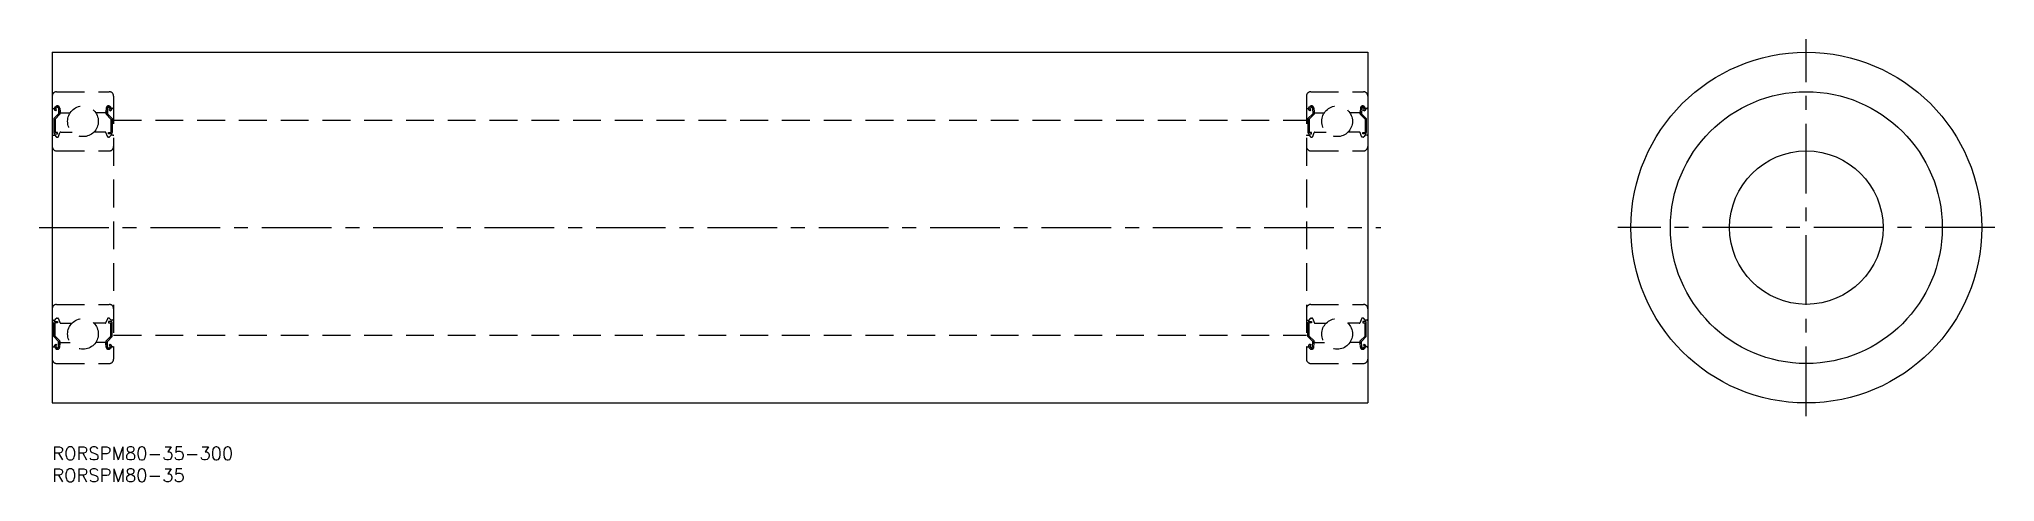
# Model space of a CAD drawing. Extents: x -3 to 443, y -8 to 93.
import ezdxf

# ---------------------------------------------------------------- set-up
doc = ezdxf.new("R2010")
doc.units = 0
doc.header["$LTSCALE"] = 0.5
doc.linetypes.add('CENTER', pattern=[50.8, 31.75, -6.35, 6.35, -6.35])
doc.linetypes.add('DASHED', pattern=[19.05, 12.7, -6.35])
for name, color, linetype in [('MSM_CENTER', 1, 'CENTER'), ('MSM_CONTINUOUS', 7, 'CONTINUOUS'), ('MSM_DASHED', 4, 'DASHED'), ('MSM_PART_NUMBER', 7, 'CONTINUOUS')]:
    doc.layers.add(name, color=color, linetype=linetype)
doc.styles.get("Standard").update_dxf_attribs({"font": 'txt.shx', "height": 3, "bigfont": 'bigfont.shx'})

# ---------------------------------------------------------------- blocks, each defined once
blk = doc.blocks.new('*U17')
at = {"layer": 'MSM_PART_NUMBER'}
blk.add_text('RORSPM80-35-300', height=3, dxfattribs=at).set_placement((0, -3))
blk = doc.blocks.new('*U18')
at = {"layer": 'MSM_PART_NUMBER'}
blk.add_text('RORSPM80-35', height=3, dxfattribs=at).set_placement((0, -8))

msp = doc.modelspace()

# ---------------------------------------------------------------- linework, layer by layer
at = {"layer": 'MSM_CENTER'}
for p, q in [((400, 7), (400, 93)), ((-3, 50), (303, 50)), ((443, 50), (357, 50))]:
    msp.add_line(p, q, dxfattribs=at)
at = {"layer": 'MSM_CONTINUOUS'}
for p, q in [((0, 90), (0, 10)), ((0, 90), (300, 90)), ((300, 90), (300, 10)), ((0, 10), (300, 10))]:
    msp.add_line(p, q, dxfattribs=at)
for radius in [40, 31, 17.5]:
    msp.add_circle((400, 50), radius, dxfattribs=at)
at = {"layer": 'MSM_DASHED'}
for p, q in [((1, 81), (13, 81)), ((287, 81), (299, 81)), ((0.2, 77.2), (0.5, 77.2)), ((1.44, 75.97), (0.34, 74.87)), ((0.5, 77.2), (0.73, 77.53)), ((0.82, 76.61), (0.57, 76.78)), ((1.74, 75.85), (0.64, 74.75)), ((0.75, 77.03), (0.98, 77.36)), ((0.99, 76.85), (0.75, 77.03)), ((0.82, 76.61), (0.99, 76.85)), ((1.4, 77.23), (1.44, 75.97)), ((1.69, 77.27), (1.77, 76.38)), ((1.74, 76.72), (1.74, 75.85)), ((1.97, 76.2), (4.09, 76.2)), ((12.03, 76.2), (9.91, 76.2)), ((12.31, 77.27), (12.23, 76.38)), ((12.26, 76.72), (12.26, 75.85)), ((12.26, 75.85), (13.36, 74.75)), ((12.6, 77.23), (12.56, 75.97)), ((12.56, 75.97), (13.66, 74.87)), ((13.01, 76.85), (13.25, 77.03)), ((13.18, 76.61), (13.01, 76.85)), ((13.25, 77.03), (13.02, 77.36)), ((13.18, 76.61), (13.43, 76.78)), ((13.5, 77.2), (13.27, 77.53)), ((13.8, 77.2), (13.5, 77.2)), ((14, 80), (14, 20)), ((286, 80), (286, 20)), ((286.2, 77.2), (286.5, 77.2)), ((287.44, 75.97), (286.34, 74.87)), ((286.5, 77.2), (286.73, 77.53)), ((286.82, 76.61), (286.57, 76.78)), ((287.74, 75.85), (286.64, 74.75)), ((286.75, 77.03), (286.98, 77.36)), ((286.99, 76.85), (286.75, 77.03)), ((286.82, 76.61), (286.99, 76.85)), ((287.4, 77.23), (287.44, 75.97)), ((287.69, 77.27), (287.77, 76.38)), ((287.74, 76.72), (287.74, 75.85)), ((287.97, 76.2), (290.09, 76.2)), ((298.03, 76.2), (295.91, 76.2)), ((298.31, 77.27), (298.23, 76.38)), ((298.26, 76.72), (298.26, 75.85)), ((298.26, 75.85), (299.36, 74.75)), ((298.6, 77.23), (298.56, 75.97)), ((298.56, 75.97), (299.66, 74.87)), ((299.01, 76.85), (299.25, 77.03)), ((299.18, 76.61), (299.01, 76.85)), ((299.25, 77.03), (299.02, 77.36)), ((299.18, 76.61), (299.43, 76.78)), ((299.5, 77.2), (299.27, 77.53)), ((299.8, 77.2), (299.5, 77.2)), ((0.34, 74.87), (0.34, 71.7)), ((0.64, 74.75), (0.64, 71.7)), ((1.16, 71.7), (0.64, 71.7)), ((0.64, 71.4), (1.16, 71.4)), ((1.16, 71.4), (1.16, 71.7)), ((1.43, 70.78), (1.76, 71.67)), ((1.95, 71.8), (4.5, 71.8)), ((12.05, 71.8), (9.5, 71.8)), ((12.57, 70.78), (12.24, 71.67)), ((12.84, 71.4), (12.84, 71.7)), ((12.84, 71.7), (13.36, 71.7)), ((13.36, 71.4), (12.84, 71.4)), ((13.36, 74.75), (13.36, 71.7)), ((13.66, 74.87), (13.66, 71.7)), ((14, 74.5), (286, 74.5)), ((286.34, 74.87), (286.34, 71.7)), ((286.64, 74.75), (286.64, 71.7)), ((287.16, 71.7), (286.64, 71.7)), ((286.64, 71.4), (287.16, 71.4)), ((287.16, 71.4), (287.16, 71.7)), ((287.43, 70.78), (287.76, 71.67)), ((287.95, 71.8), (290.5, 71.8)), ((298.05, 71.8), (295.5, 71.8)), ((298.57, 70.78), (298.24, 71.67)), ((298.84, 71.4), (298.84, 71.7)), ((298.84, 71.7), (299.36, 71.7)), ((299.36, 71.4), (298.84, 71.4)), ((299.36, 74.75), (299.36, 71.7)), ((299.66, 74.87), (299.66, 71.7)), ((0.2, 71.1), (0.6, 71.1)), ((0.6, 71.1), (0.92, 70.72)), ((1, 67.5), (13, 67.5)), ((1.07, 70.65), (1.25, 70.65)), ((12.93, 70.65), (12.75, 70.65)), ((13.4, 71.1), (13.08, 70.72)), ((13.8, 71.1), (13.4, 71.1)), ((286.2, 71.1), (286.6, 71.1)), ((286.6, 71.1), (286.92, 70.72)), ((287, 67.5), (299, 67.5)), ((287.07, 70.65), (287.25, 70.65)), ((298.93, 70.65), (298.75, 70.65)), ((299.4, 71.1), (299.08, 70.72)), ((299.8, 71.1), (299.4, 71.1)), ((1, 32.5), (13, 32.5)), ((287, 32.5), (299, 32.5)), ((0.2, 28.9), (0.6, 28.9)), ((0.34, 25.13), (0.34, 28.3)), ((0.6, 28.9), (0.92, 29.28)), ((0.64, 28.6), (1.16, 28.6)), ((0.64, 25.25), (0.64, 28.3)), ((1.16, 28.3), (0.64, 28.3)), ((1.07, 29.35), (1.25, 29.35)), ((1.16, 28.6), (1.16, 28.3)), ((1.43, 29.22), (1.76, 28.33)), ((1.95, 28.2), (4.5, 28.2)), ((12.05, 28.2), (9.5, 28.2)), ((12.57, 29.22), (12.24, 28.33)), ((12.93, 29.35), (12.75, 29.35)), ((12.84, 28.6), (12.84, 28.3)), ((13.36, 28.6), (12.84, 28.6)), ((12.84, 28.3), (13.36, 28.3)), ((13.4, 28.9), (13.08, 29.28)), ((13.36, 25.25), (13.36, 28.3)), ((13.8, 28.9), (13.4, 28.9)), ((13.66, 25.13), (13.66, 28.3)), ((286.2, 28.9), (286.6, 28.9)), ((286.34, 25.13), (286.34, 28.3)), ((286.6, 28.9), (286.92, 29.28)), ((286.64, 28.6), (287.16, 28.6)), ((286.64, 25.25), (286.64, 28.3)), ((287.16, 28.3), (286.64, 28.3)), ((287.07, 29.35), (287.25, 29.35)), ((287.16, 28.6), (287.16, 28.3)), ((287.43, 29.22), (287.76, 28.33)), ((287.95, 28.2), (290.5, 28.2)), ((298.05, 28.2), (295.5, 28.2)), ((298.57, 29.22), (298.24, 28.33)), ((298.93, 29.35), (298.75, 29.35)), ((298.84, 28.6), (298.84, 28.3)), ((299.36, 28.6), (298.84, 28.6)), ((298.84, 28.3), (299.36, 28.3)), ((299.4, 28.9), (299.08, 29.28)), ((299.36, 25.25), (299.36, 28.3)), ((299.8, 28.9), (299.4, 28.9)), ((299.66, 25.13), (299.66, 28.3)), ((0.2, 22.8), (0.5, 22.8)), ((1.44, 24.03), (0.34, 25.13)), ((0.5, 22.8), (0.73, 22.47)), ((0.82, 23.39), (0.57, 23.22)), ((1.74, 24.15), (0.64, 25.25)), ((0.99, 23.15), (0.75, 22.97)), ((0.75, 22.97), (0.98, 22.64)), ((0.82, 23.39), (0.99, 23.15)), ((1.4, 22.77), (1.44, 24.03)), ((1.69, 22.73), (1.77, 23.62)), ((1.74, 23.28), (1.74, 24.15)), ((1.97, 23.8), (4.09, 23.8)), ((12.03, 23.8), (9.91, 23.8)), ((12.31, 22.73), (12.23, 23.62)), ((12.26, 24.15), (13.36, 25.25)), ((12.26, 23.28), (12.26, 24.15)), ((12.56, 24.03), (13.66, 25.13)), ((12.6, 22.77), (12.56, 24.03)), ((13.18, 23.39), (13.01, 23.15)), ((13.01, 23.15), (13.25, 22.97)), ((13.25, 22.97), (13.02, 22.64)), ((13.18, 23.39), (13.43, 23.22)), ((13.5, 22.8), (13.27, 22.47)), ((13.8, 22.8), (13.5, 22.8)), ((14, 25.5), (286, 25.5)), ((286.2, 22.8), (286.5, 22.8)), ((287.44, 24.03), (286.34, 25.13)), ((286.5, 22.8), (286.73, 22.47)), ((286.82, 23.39), (286.57, 23.22)), ((287.74, 24.15), (286.64, 25.25)), ((286.99, 23.15), (286.75, 22.97)), ((286.75, 22.97), (286.98, 22.64)), ((286.82, 23.39), (286.99, 23.15)), ((287.4, 22.77), (287.44, 24.03)), ((287.69, 22.73), (287.77, 23.62)), ((287.74, 23.28), (287.74, 24.15)), ((287.97, 23.8), (290.09, 23.8)), ((298.03, 23.8), (295.91, 23.8)), ((298.31, 22.73), (298.23, 23.62)), ((298.26, 24.15), (299.36, 25.25)), ((298.26, 23.28), (298.26, 24.15)), ((298.56, 24.03), (299.66, 25.13)), ((298.6, 22.77), (298.56, 24.03)), ((299.18, 23.39), (299.01, 23.15)), ((299.01, 23.15), (299.25, 22.97)), ((299.25, 22.97), (299.02, 22.64)), ((299.18, 23.39), (299.43, 23.22)), ((299.5, 22.8), (299.27, 22.47)), ((299.8, 22.8), (299.5, 22.8)), ((1, 19), (13, 19)), ((4.05, 19), (4.05, 19)), ((6.5, 19), (6.5, 19)), ((287, 19), (299, 19)), ((290.05, 19), (290.05, 19)), ((292.5, 19), (292.5, 19))]:
    msp.add_line(p, q, dxfattribs=at)
for centre in [(7, 74.25), (293, 74.25), (7, 25.75), (293, 25.75)]:
    msp.add_circle(centre, 3.5, dxfattribs=at)
for centre, radius, start, end in [((1, 80), 1, 90, 180), ((13, 80), 1, 0, 90), ((287, 80), 1, 90, 180), ((299, 80), 1, 0, 90), ((0.2, 77.4), 0.2, 180, 270), ((0.75, 77.03), 0.3, 144.9356, 235.0377), ((1.17, 77.23), 0.53, 5.0651, 144.9356), ((1.17, 77.22), 0.23, 2.1311, 144.9356), ((1.97, 76.4), 0.2, 185.0651, 270), ((12.03, 76.4), 0.2, 270, 354.9349), ((12.83, 77.23), 0.53, 35.0644, 174.9349), ((12.83, 77.22), 0.23, 35.0644, 177.8689), ((13.25, 77.03), 0.3, 304.9623, 35.0644), ((13.8, 77.4), 0.2, 270, 0), ((286.2, 77.4), 0.2, 180, 270), ((286.75, 77.03), 0.3, 144.9356, 235.0377), ((287.17, 77.23), 0.53, 5.0651, 144.9356), ((287.17, 77.22), 0.23, 2.1311, 144.9356), ((287.97, 76.4), 0.2, 185.0651, 270), ((298.03, 76.4), 0.2, 270, 354.9349), ((298.83, 77.23), 0.53, 35.0644, 174.9349), ((298.83, 77.22), 0.23, 35.0644, 177.8689), ((299.25, 77.03), 0.3, 304.9623, 35.0644), ((299.8, 77.4), 0.2, 270, 0), ((0.64, 71.7), 0.3, 180, 270), ((1.95, 71.6), 0.2, 90, 159.9703), ((12.05, 71.6), 0.2, 20.0297, 90), ((13.36, 71.7), 0.3, 270, 0), ((286.64, 71.7), 0.3, 180, 270), ((287.95, 71.6), 0.2, 90, 159.9703), ((298.05, 71.6), 0.2, 20.0297, 90), ((299.36, 71.7), 0.3, 270, 0), ((0.2, 70.9), 0.2, 90, 180), ((1, 68.5), 1, 180, 270), ((1.07, 70.85), 0.2, 219.9991, 270), ((1.25, 70.85), 0.2, 270, 339.9703), ((12.75, 70.85), 0.2, 200.0297, 270), ((12.93, 70.85), 0.2, 270, 320.0009), ((13, 68.5), 1, 270, 0), ((13.8, 70.9), 0.2, 0, 90), ((286.2, 70.9), 0.2, 90, 180), ((287, 68.5), 1, 180, 270), ((287.07, 70.85), 0.2, 219.9991, 270), ((287.25, 70.85), 0.2, 270, 339.9703), ((298.75, 70.85), 0.2, 200.0297, 270), ((298.93, 70.85), 0.2, 270, 320.0009), ((299, 68.5), 1, 270, 0), ((299.8, 70.9), 0.2, 0, 90), ((1, 31.5), 1, 90, 180), ((13, 31.5), 1, 0, 90), ((287, 31.5), 1, 90, 180), ((299, 31.5), 1, 0, 90), ((0.2, 29.1), 0.2, 180, 270), ((0.64, 28.3), 0.3, 90, 180), ((1.07, 29.15), 0.2, 90, 140.0009), ((1.25, 29.15), 0.2, 20.0297, 90), ((1.95, 28.4), 0.2, 200.0297, 270), ((12.05, 28.4), 0.2, 270, 339.9703), ((12.75, 29.15), 0.2, 90, 159.9703), ((12.93, 29.15), 0.2, 39.9991, 90), ((13.36, 28.3), 0.3, 0, 90), ((13.8, 29.1), 0.2, 270, 0), ((286.2, 29.1), 0.2, 180, 270), ((286.64, 28.3), 0.3, 90, 180), ((287.07, 29.15), 0.2, 90, 140.0009), ((287.25, 29.15), 0.2, 20.0297, 90), ((287.95, 28.4), 0.2, 200.0297, 270), ((298.05, 28.4), 0.2, 270, 339.9703), ((298.75, 29.15), 0.2, 90, 159.9703), ((298.93, 29.15), 0.2, 39.9991, 90), ((299.36, 28.3), 0.3, 0, 90), ((299.8, 29.1), 0.2, 270, 0), ((0.2, 22.6), 0.2, 90, 180), ((0.75, 22.97), 0.3, 124.9623, 215.0644), ((1.17, 22.77), 0.53, 215.0644, 354.9349), ((1.17, 22.78), 0.23, 215.0644, 357.8689), ((1.97, 23.6), 0.2, 90, 174.9349), ((12.03, 23.6), 0.2, 5.0651, 90), ((12.83, 22.77), 0.53, 185.0651, 324.9356), ((12.83, 22.78), 0.23, 182.1311, 324.9356), ((13.25, 22.97), 0.3, 324.9356, 55.0377), ((13.8, 22.6), 0.2, 0, 90), ((286.2, 22.6), 0.2, 90, 180), ((286.75, 22.97), 0.3, 124.9623, 215.0644), ((287.17, 22.77), 0.53, 215.0644, 354.9349), ((287.17, 22.78), 0.23, 215.0644, 357.8689), ((287.97, 23.6), 0.2, 90, 174.9349), ((298.03, 23.6), 0.2, 5.0651, 90), ((298.83, 22.77), 0.53, 185.0651, 324.9356), ((298.83, 22.78), 0.23, 182.1311, 324.9356), ((299.25, 22.97), 0.3, 324.9356, 55.0377), ((299.8, 22.6), 0.2, 0, 90), ((1, 20), 1, 180, 270), ((13, 20), 1, 270, 0), ((287, 20), 1, 180, 270), ((299, 20), 1, 270, 0)]:
    msp.add_arc(centre, radius, start, end, dxfattribs=at)

# ---------------------------------------------------------------- block references
at = {"layer": 'MSM_CONTINUOUS'}
for name in ['*U17', '*U18']:
    msp.add_blockref(name, (0, 0), dxfattribs=at)

doc.saveas('drawing.dxf')
